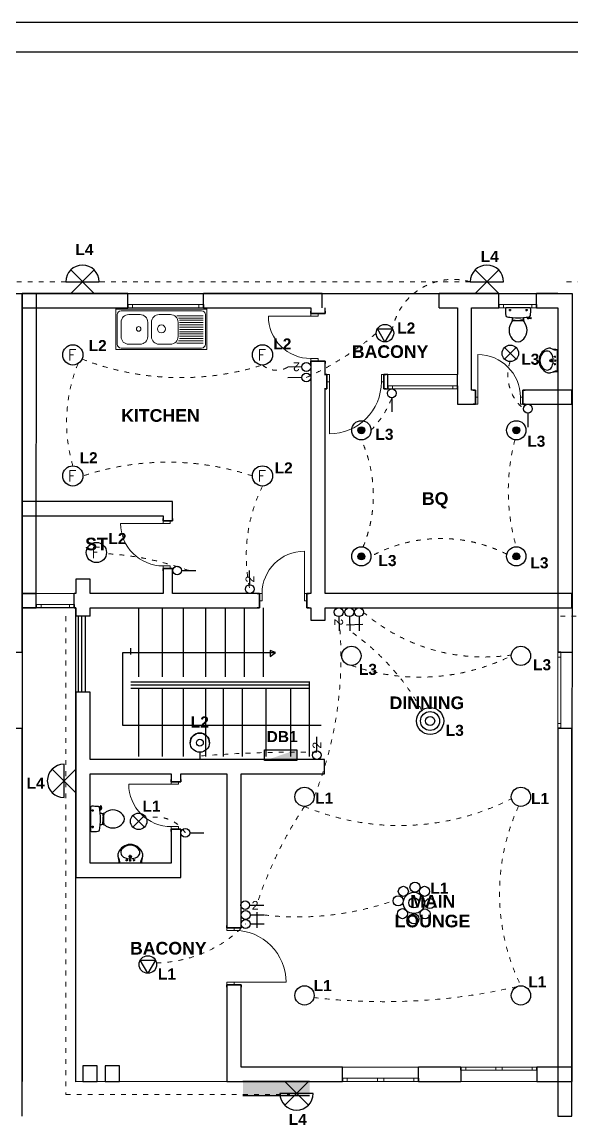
# Model space of a CAD drawing. Header units: inches. Extents: x 23 to 2032867, y 13 to 664695.
# Drawn here: x 112546 to 121233, y 299355 to 316785 of the extents above; entities that cross this region are included whole.
import ezdxf
from ezdxf.enums import TextEntityAlignment as Align

# ---------------------------------------------------------------- set-up
doc = ezdxf.new("R2010")
doc.units = ezdxf.units.IN
doc.header["$MEASUREMENT"] = 0
doc.linetypes.add('DASHED1', pattern=[1, 0.3, -0.4, 0.3])
doc.linetypes.add('Hidden Line', pattern=[391.222223, 282.222223, -109])
for name, color, linetype, lineweight, true_color in [('2D Drafting - General_Pen_No__62', 7, 'Continuous', 20, 0xaaaaaa), ('2D Drafting - General_Pen_No__82', 7, 'Continuous', 20, 0xaaaaaa), ('Annotation - Text_Pen_No__86', 7, 'Continuous', 20, 0x5555ff), ('ARCHICAD Doors_Pen_No__23', 7, 'Continuous', 20, 0xff6600), ('ARCHICAD Doors_Pen_No__3', 7, 'Continuous', 18, 0xff6600), ('ARCHICAD Windows_Pen_No__23', 7, 'Continuous', 20, 0xff6600), ('ARCHICAD Windows_Pen_No__3', 7, 'Continuous', 18, 0xff6600), ('Structural - Bearing_Pen_No__160', 7, 'Continuous', 20, 0xb4a35c), ('Structural - Bearing_Pen_No__89', 7, 'Continuous', 20, 0x71cebe)]:
    doc.layers.add(name, color=color, linetype=linetype, lineweight=lineweight, true_color=true_color)
for name, color, linetype, lineweight in [('ARCHICAD Doors_Pen_No__27', 7, 'Continuous', 35), ('ARCHICAD Windows_Pen_No__27', 7, 'Continuous', 35), ('Building', 8, 'Continuous', 18), ('Structural - Bearing_Pen_No__27', 7, 'Continuous', 35)]:
    doc.layers.add(name, color=color, linetype=linetype, lineweight=lineweight)
for name, color, linetype in [('E-inst', 3, 'Continuous'), ('E-inst.', 3, 'Continuous'), ('E-installation', 3, 'Continuous'), ('E-power', 1, 'Continuous'), ('LIAB', 8, 'Continuous'), ('PLOTYR', 15, 'Continuous')]:
    doc.layers.add(name, color=color, linetype=linetype)
doc.styles.add('GENERATED_STYLE_2', font='arialbd.ttf')
doc.styles.add('NEW', font='swisseb.ttf', dxfattribs={"width": 0.75})
doc.styles.add('ORIG2', font='ORIG2')
doc.styles.add('USA', font='romans.shx')

msp = doc.modelspace()

# ---------------------------------------------------------------- hatches: boundary and pattern name
at = {"layer": 'E-inst.', "lineweight": 30}
for points in [[(117852.139, 310332.868, -1), (117960.837, 310332.868, -1)], [(120299.758, 310332.868, -1), (120408.456, 310332.868, -1)], [(117852.139, 308340.925, -1), (117960.837, 308340.925, -1)], [(120299.758, 308340.925, -1), (120408.456, 308340.925, -1)]]:
    msp.add_hatch(color=256, dxfattribs=at).paths.add_polyline_path(points)
at = {"layer": 'E-power', "linetype": 'Continuous', "lineweight": 30}
h = msp.add_hatch(color=1, dxfattribs=at)
h.dxf.hatch_style = 1
h.paths.add_polyline_path([(116380.894, 305113.749), (116888.526, 305284.458), (116888.526, 305113.749)])
at = {"layer": 'Structural - Bearing_Pen_No__160', "linetype": 'Continuous', "lineweight": 25}
msp.add_hatch(color=8, dxfattribs=at).paths.add_polyline_path([(116034.558, 299818.823), (117088.868, 299818.823), (117088.868, 300043.823), (116034.558, 300043.823)])

# ---------------------------------------------------------------- linework, layer by layer
at = {"linetype": 'Hidden Line'}
msp.add_line((116255.775, 302718.091), (116255.775, 302471.129), dxfattribs=at)
at = {"layer": '2D Drafting - General_Pen_No__62', "color": 8, "linetype": 'Continuous', "lineweight": 25}
for p, q in [((114136.264, 305667.657), (114136.264, 306821.976)), ((114136.264, 306821.976), (116550.172, 306821.976)), ((116550.172, 306821.976), (116465.499, 306855.482)), ((116465.499, 306855.482), (116465.499, 306756.409)), ((116465.499, 306756.409), (116550.172, 306821.976)), ((117269.248, 305667.657), (114136.264, 305667.657))]:
    msp.add_line(p, q, dxfattribs=at)
at = {"layer": '2D Drafting - General_Pen_No__82', "color": 8, "linetype": 'Continuous', "lineweight": 25}
for p, q in [((114389.478, 306438.855), (114389.478, 307528.065)), ((114389.478, 306438.855), (114389.478, 307528.065)), ((114765.381, 306438.855), (114765.381, 307528.065)), ((114765.381, 306438.855), (114765.381, 307528.065)), ((115098.395, 306438.855), (115098.395, 307528.065)), ((115098.395, 306438.855), (115098.395, 307528.065)), ((115450.548, 306438.855), (115450.548, 307528.065)), ((115450.548, 306438.855), (115450.548, 307528.065)), ((115761.069, 306438.855), (115761.069, 307528.065)), ((115761.069, 306438.855), (115761.069, 307528.065)), ((116061.069, 306438.855), (116061.069, 307528.065)), ((116061.069, 306438.855), (116061.069, 307528.065)), ((116361.069, 306438.855), (116361.069, 307528.065)), ((116361.069, 306438.855), (116361.069, 307528.065)), ((113432.434, 307391.226), (113432.434, 306198.654)), ((113432.434, 307391.226), (113432.434, 306198.654)), ((113482.888, 307391.226), (113482.888, 306198.654)), ((113482.888, 307391.226), (113482.888, 306198.654)), ((113544.15, 307397.162), (113544.15, 306190.101)), ((113544.15, 307397.162), (113544.15, 306190.101)), ((114264.555, 306791.912), (114264.555, 306892.285)), ((114264.555, 306791.912), (114264.555, 306892.285)), ((114264.555, 306357.065), (117093.204, 306357.065)), ((114264.555, 306357.065), (117093.204, 306357.065)), ((114264.555, 306312.455), (117092.326, 306312.455)), ((114264.555, 306312.455), (117092.326, 306312.455)), ((114264.555, 306256.692), (117093.204, 306256.692)), ((114264.555, 306256.692), (117093.204, 306256.692)), ((114389.478, 305176.421), (114389.478, 306256.692)), ((114389.478, 305176.421), (114389.478, 306256.692)), ((114765.381, 305176.421), (114765.381, 306256.692)), ((114765.381, 305176.421), (114765.381, 306256.692)), ((115098.395, 305176.421), (115098.395, 306256.692)), ((115098.395, 305176.421), (115098.395, 306256.692)), ((115450.548, 305176.421), (115450.548, 306256.692)), ((115450.548, 305176.421), (115450.548, 306256.692)), ((115727.393, 305176.421), (115727.393, 306256.692)), ((115727.393, 305176.421), (115727.393, 306256.692)), ((116027.393, 305176.421), (116027.393, 306256.692)), ((116027.393, 305176.421), (116027.393, 306256.692)), ((116401.186, 305176.421), (116401.186, 306256.692)), ((116401.186, 305176.421), (116401.186, 306256.692)), ((116789.969, 305176.421), (116789.969, 306256.692)), ((116789.969, 305176.421), (116789.969, 306256.692)), ((117079.703, 306357.065), (117079.703, 305176.421)), ((117079.703, 306357.065), (117079.703, 305176.421))]:
    msp.add_line(p, q, dxfattribs=at)
at = {"layer": 'ARCHICAD Doors_Pen_No__23', "color": 8, "linetype": 'Continuous'}
for p, q in [((117107.071, 312177.146), (117107.071, 312137.146)), ((117222.071, 312177.146), (117107.071, 312177.146)), ((117222.071, 312137.146), (117222.071, 312177.146)), ((117107.071, 312137.146), (117222.071, 312137.146)), ((117222.071, 311467.146), (117107.071, 311467.146)), ((117107.071, 311467.146), (117107.071, 311427.146)), ((117222.071, 311427.146), (117222.071, 311467.146)), ((117107.071, 311427.146), (117222.071, 311427.146)), ((117402.1, 311212.359), (117362.1, 311212.359)), ((117362.1, 311212.359), (117362.1, 311097.359)), ((117402.1, 311097.359), (117402.1, 311212.359)), ((118262.1, 311212.359), (118222.1, 311212.359)), ((118222.1, 311212.359), (118222.1, 311097.359)), ((118262.1, 311097.359), (118262.1, 311212.359)), ((117362.1, 311097.359), (117402.1, 311097.359)), ((118222.1, 311097.359), (118262.1, 311097.359)), ((119708.144, 310858.855), (119748.144, 310858.855)), ((119708.144, 310743.855), (119708.144, 310858.855)), ((119748.144, 310858.855), (119748.144, 310743.855)), ((120418.144, 310743.855), (120418.144, 310858.855)), ((120418.144, 310858.855), (120458.144, 310858.855)), ((120458.144, 310858.855), (120458.144, 310743.855)), ((119748.144, 310743.855), (119708.144, 310743.855)), ((120458.144, 310743.855), (120418.144, 310743.855)), ((114772.788, 308900.182), (114772.788, 308860.182)), ((114887.788, 308900.182), (114772.788, 308900.182)), ((114772.788, 308860.182), (114887.788, 308860.182)), ((114887.788, 308860.182), (114887.788, 308900.182)), ((114887.788, 308190.182), (114772.788, 308190.182)), ((114772.788, 308190.182), (114772.788, 308150.182)), ((114887.788, 308150.182), (114887.788, 308190.182)), ((114772.788, 308150.182), (114887.788, 308150.182)), ((116337.11, 307753.065), (116297.11, 307753.065)), ((116297.11, 307753.065), (116297.11, 307638.065)), ((116297.11, 307638.065), (116337.11, 307638.065)), ((116337.11, 307638.065), (116337.11, 307753.065)), ((117047.11, 307753.065), (117007.11, 307753.065)), ((117007.11, 307753.065), (117007.11, 307638.065)), ((117007.11, 307638.065), (117047.11, 307638.065)), ((117047.11, 307638.065), (117047.11, 307753.065)), ((114902.278, 304779.906), (114902.278, 304739.906)), ((115017.278, 304779.906), (114902.278, 304779.906)), ((114902.278, 304739.906), (115017.278, 304739.906)), ((115017.278, 304739.906), (115017.278, 304779.906)), ((115017.278, 304069.906), (114902.278, 304069.906)), ((114902.278, 304069.906), (114902.278, 304029.906)), ((114902.278, 304029.906), (115017.278, 304029.906)), ((115017.278, 304029.906), (115017.278, 304069.906)), ((115782.636, 302470.211), (115782.636, 302430.211)), ((115897.636, 302470.211), (115782.636, 302470.211)), ((115782.636, 302430.211), (115897.636, 302430.211)), ((115897.636, 302430.211), (115897.636, 302470.211)), ((115897.636, 301610.211), (115782.636, 301610.211)), ((115782.636, 301610.211), (115782.636, 301570.211)), ((115782.636, 301570.211), (115897.636, 301570.211)), ((115897.636, 301570.211), (115897.636, 301610.211))]:
    msp.add_line(p, q, dxfattribs=at)
at = {"layer": 'ARCHICAD Doors_Pen_No__27', "color": 8, "linetype": 'Continuous'}
for p, q in [((117107.071, 312177.146), (117107.071, 312214.146)), ((117107.071, 312177.146), (117222.071, 312177.146)), ((117222.071, 312177.146), (117332.071, 312177.146)), ((117332.071, 312177.146), (117332.071, 312214.146)), ((117107.071, 311427.146), (117222.071, 311427.146)), ((117107.071, 311427.146), (117107.071, 311390.146)), ((117222.071, 311427.146), (117332.071, 311427.146)), ((117332.071, 311427.146), (117332.071, 311390.146)), ((117362.1, 311212.359), (117325.1, 311212.359)), ((117362.1, 311212.359), (117362.1, 311097.359)), ((118262.1, 311212.359), (118262.1, 311097.359)), ((118262.1, 311212.359), (118299.1, 311212.359)), ((117362.1, 310987.359), (117325.1, 310987.359)), ((117362.1, 311097.359), (117362.1, 310987.359)), ((118262.1, 311097.359), (118262.1, 310987.359)), ((118262.1, 310987.359), (118299.1, 310987.359)), ((119708.144, 310968.855), (119671.144, 310968.855)), ((119708.144, 310858.855), (119708.144, 310968.855)), ((120458.144, 310858.855), (120458.144, 310968.855)), ((120458.144, 310968.855), (120495.144, 310968.855)), ((119708.144, 310743.855), (119708.144, 310858.855)), ((120458.144, 310743.855), (120458.144, 310858.855)), ((119708.144, 310743.855), (119671.144, 310743.855)), ((120458.144, 310743.855), (120495.144, 310743.855)), ((114772.788, 308900.182), (114772.788, 308937.182)), ((114772.788, 308900.182), (114887.788, 308900.182)), ((114887.788, 308900.182), (114922.788, 308900.182)), ((114922.788, 308900.182), (114922.788, 308937.182)), ((114772.788, 308150.182), (114887.788, 308150.182)), ((114772.788, 308150.182), (114772.788, 308113.182)), ((114887.788, 308150.182), (114922.788, 308150.182)), ((114922.788, 308150.182), (114922.788, 308113.182)), ((116297.11, 307753.065), (116260.11, 307753.065)), ((116297.11, 307753.065), (116297.11, 307638.065)), ((116297.11, 307638.065), (116297.11, 307528.065)), ((117047.11, 307753.065), (117047.11, 307638.065)), ((117047.11, 307753.065), (117084.11, 307753.065)), ((117047.11, 307638.065), (117047.11, 307528.065)), ((116297.11, 307528.065), (116260.11, 307528.065)), ((117047.11, 307528.065), (117084.11, 307528.065)), ((114902.278, 304779.906), (114902.278, 304816.906)), ((114902.278, 304779.906), (115017.278, 304779.906)), ((115017.278, 304779.906), (115052.278, 304779.906)), ((115052.278, 304779.906), (115052.278, 304816.906)), ((114902.278, 304029.906), (115017.278, 304029.906)), ((114902.278, 304029.906), (114902.278, 303992.906)), ((115017.278, 304029.906), (115052.278, 304029.906)), ((115052.278, 304029.906), (115052.278, 303992.906)), ((115782.636, 302470.211), (115782.636, 302507.211)), ((115782.636, 302470.211), (115897.636, 302470.211)), ((115897.636, 302470.211), (116007.636, 302470.211)), ((116007.636, 302470.211), (116007.636, 302507.211)), ((115782.636, 301570.211), (115897.636, 301570.211)), ((115782.636, 301570.211), (115782.636, 301533.211)), ((115897.636, 301570.211), (116007.636, 301570.211)), ((116007.636, 301570.211), (116007.636, 301533.211))]:
    msp.add_line(p, q, dxfattribs=at)
at = {"layer": 'ARCHICAD Doors_Pen_No__3', "color": 8, "linetype": 'Continuous'}
for p, q in [((117107.071, 312137.146), (116437.071, 312137.146)), ((119748.144, 310858.855), (119748.144, 311528.855)), ((117402.1, 311097.359), (117402.1, 310277.359)), ((114772.788, 308860.182), (114102.788, 308860.182)), ((117007.11, 307753.065), (117007.11, 308423.065)), ((114902.278, 304739.906), (114232.278, 304739.906)), ((115897.636, 301610.211), (116717.636, 301610.211))]:
    msp.add_line(p, q, dxfattribs=at)
for centre, major_axis, start_param, end_param in [((117107.071, 312137.146), (473.762, 473.762), 2.35619449, 3.926990817), ((117402.1, 311097.359), (579.828, 579.828), 3.926990817, 5.497787144), ((114772.788, 308860.182), (473.762, 473.762), 2.35619449, 3.926990817), ((117007.11, 307753.065), (-473.762, 473.762), -0.785398163, 0.785398163), ((114902.278, 304739.906), (473.762, 473.762), 2.35619449, 3.926990817), ((115897.636, 301610.211), (-579.828, 579.828), 3.926990817, 5.497787144)]:
    msp.add_ellipse(centre, major_axis=major_axis, ratio=1, start_param=start_param, end_param=end_param, dxfattribs=at)
at = {"layer": 'ARCHICAD Doors_Pen_No__3', "color": 8, "linetype": 'Continuous', "extrusion": (0, 0, -1)}
msp.add_ellipse((119748.144, 310858.855), major_axis=(473.762, 473.762), ratio=1, start_param=-0.785398163, end_param=0.785398163, dxfattribs=at)
at = {"layer": 'ARCHICAD Windows_Pen_No__23', "color": 8, "linetype": 'Continuous'}
for p, q in [((114160.745, 312268.823), (114235.745, 312268.823)), ((114289.771, 312318.823), (114214.771, 312318.823)), ((114214.771, 312268.823), (114289.771, 312268.823)), ((114289.771, 312268.823), (114289.771, 312318.823)), ((115285.745, 312268.823), (115360.745, 312268.823)), ((115414.771, 312318.823), (115339.771, 312318.823)), ((115339.771, 312318.823), (115339.771, 312268.823)), ((115339.771, 312268.823), (115414.771, 312268.823)), ((120075.751, 312318.823), (120150.751, 312318.823)), ((120150.751, 312268.823), (120075.751, 312268.823)), ((120150.751, 312318.823), (120150.751, 312268.823)), ((120600.751, 312268.823), (120600.751, 312318.823)), ((120600.751, 312318.823), (120675.751, 312318.823)), ((120675.751, 312268.823), (120600.751, 312268.823)), ((118324.214, 311037.359), (118399.214, 311037.359)), ((118399.214, 310987.359), (118324.214, 310987.359)), ((118399.214, 311037.359), (118399.214, 310987.359)), ((119349.214, 310987.359), (119349.214, 311037.359)), ((119349.214, 311037.359), (119424.214, 311037.359)), ((119424.214, 310987.359), (119349.214, 310987.359)), ((112771.582, 307578.065), (112846.582, 307578.065)), ((112846.582, 307528.065), (112771.582, 307528.065)), ((112846.582, 307578.065), (112846.582, 307528.065)), ((113296.582, 307528.065), (113296.582, 307578.065)), ((113296.582, 307578.065), (113371.582, 307578.065)), ((113371.582, 307528.065), (113296.582, 307528.065)), ((121008.941, 306824.355), (121008.929, 306749.355)), ((121058.929, 306749.348), (121058.941, 306824.348)), ((121008.929, 306749.355), (121058.929, 306749.348)), ((121008.766, 305699.355), (121008.755, 305624.355)), ((121058.766, 305699.348), (121008.766, 305699.355)), ((121058.755, 305624.348), (121058.766, 305699.348)), ((119479.599, 300268.823), (119554.599, 300268.823)), ((119554.599, 300218.823), (119479.599, 300218.823)), ((119554.599, 300268.823), (119554.599, 300218.823)), ((120029.599, 300218.823), (120029.599, 300268.823)), ((120029.599, 300268.823), (120079.599, 300268.823)), ((120079.599, 300218.823), (120029.599, 300218.823)), ((120079.599, 300268.823), (120129.599, 300268.823)), ((120129.599, 300218.823), (120079.599, 300218.823)), ((120129.599, 300268.823), (120129.599, 300218.823)), ((120604.599, 300218.823), (120604.599, 300268.823)), ((120604.599, 300268.823), (120679.599, 300268.823)), ((120679.599, 300218.823), (120604.599, 300218.823)), ((117609.626, 300093.823), (117684.626, 300093.823)), ((117684.626, 300043.823), (117609.626, 300043.823)), ((117684.626, 300093.823), (117684.626, 300043.823)), ((118159.626, 300043.823), (118159.626, 300093.823)), ((118159.626, 300093.823), (118209.626, 300093.823)), ((118209.626, 300043.823), (118159.626, 300043.823)), ((118209.626, 300093.823), (118259.626, 300093.823)), ((118259.626, 300043.823), (118209.626, 300043.823)), ((118259.626, 300093.823), (118259.626, 300043.823)), ((118734.626, 300043.823), (118734.626, 300093.823)), ((118734.626, 300093.823), (118809.626, 300093.823)), ((118809.626, 300043.823), (118734.626, 300043.823))]:
    msp.add_line(p, q, dxfattribs=at)
at = {"layer": 'ARCHICAD Windows_Pen_No__27', "color": 8, "linetype": 'Continuous'}
for p, q in [((114214.771, 312268.823), (114214.771, 312318.823)), ((115414.771, 312268.823), (115414.771, 312318.823)), ((120075.751, 312268.823), (120075.751, 312318.823)), ((120675.751, 312268.823), (120675.751, 312318.823)), ((118324.214, 310987.359), (118324.214, 311037.359)), ((119424.214, 310987.359), (119424.214, 311037.359)), ((112771.582, 307528.065), (112771.582, 307578.065)), ((113371.582, 307528.065), (113371.582, 307578.065)), ((121008.941, 306824.355), (121058.941, 306824.348)), ((121008.755, 305624.355), (121058.755, 305624.348)), ((119479.599, 300268.823), (119479.599, 300218.823)), ((120679.599, 300268.823), (120679.599, 300218.823)), ((117609.626, 300043.823), (117609.626, 300093.823)), ((118809.626, 300043.823), (118809.626, 300093.823))]:
    msp.add_line(p, q, dxfattribs=at)
at = {"layer": 'ARCHICAD Windows_Pen_No__3', "color": 8, "linetype": 'Continuous'}
for p, q in [((115414.771, 312493.823), (114214.771, 312493.823)), ((120675.751, 312493.823), (120075.751, 312493.823)), ((115360.745, 312268.823), (114160.745, 312268.823)), ((115414.771, 312268.823), (114214.771, 312268.823)), ((114235.745, 312268.823), (115285.745, 312268.823)), ((115339.771, 312318.823), (114289.771, 312318.823)), ((114289.771, 312268.823), (115339.771, 312268.823)), ((120675.751, 312268.823), (120075.751, 312268.823)), ((120150.751, 312318.823), (120600.751, 312318.823)), ((120600.751, 312268.823), (120150.751, 312268.823)), ((119424.214, 311212.359), (118324.214, 311212.359)), ((119424.214, 310987.359), (118324.214, 310987.359)), ((118399.214, 311037.359), (119349.214, 311037.359)), ((119349.214, 310987.359), (118399.214, 310987.359)), ((113371.582, 307753.065), (112771.582, 307753.065)), ((113371.582, 307528.065), (112771.582, 307528.065)), ((112846.582, 307578.065), (113296.582, 307578.065)), ((113296.582, 307528.065), (112846.582, 307528.065)), ((112546.737, 305624.32), (112546.923, 306824.32)), ((121008.755, 305624.355), (121008.941, 306824.355)), ((121008.929, 306749.355), (121008.766, 305699.355)), ((121058.766, 305699.348), (121058.929, 306749.348)), ((118809.626, 300268.823), (117609.626, 300268.823)), ((119479.599, 300268.823), (120679.599, 300268.823)), ((119554.599, 300268.823), (120029.599, 300268.823)), ((120029.599, 300218.823), (119554.599, 300218.823)), ((120129.599, 300268.823), (120604.599, 300268.823)), ((120604.599, 300218.823), (120129.599, 300218.823)), ((118809.626, 300043.823), (117609.626, 300043.823)), ((117684.626, 300093.823), (118159.626, 300093.823)), ((118159.626, 300043.823), (117684.626, 300043.823)), ((118259.626, 300093.823), (118734.626, 300093.823)), ((118734.626, 300043.823), (118259.626, 300043.823)), ((119479.599, 300043.823), (120679.599, 300043.823))]:
    msp.add_line(p, q, dxfattribs=at)
at = {"layer": 'Building', "color": 8, "linetype": 'Continuous'}
for p, q in [((114026.71, 312268.823), (115226.71, 312268.823)), ((114101.71, 312268.823), (114026.71, 312268.823)), ((114501.71, 312268.823), (114026.71, 312268.823))]:
    msp.add_line(p, q, dxfattribs=at)
at = {"layer": 'Building', "color": 8, "linetype": 'Continuous', "lineweight": 20}
for p, q in [((114086.71, 312268.823), (114026.71, 312268.823)), ((114146.71, 312268.823), (114086.71, 312268.823)), ((114626.71, 312268.823), (114146.71, 312268.823))]:
    msp.add_line(p, q, dxfattribs=at)
at = {"layer": 'Building', "color": 8, "lineweight": 20}
for p, q in [((115466.71, 312268.823), (114026.71, 312268.823)), ((114026.71, 312268.823), (114026.71, 311608.823)), ((115466.71, 312244.823), (114026.71, 312244.823)), ((115382.71, 312220.823), (114110.71, 312220.823)), ((115466.71, 311608.823), (115466.71, 312268.823)), ((114050.71, 312160.823), (114050.71, 311692.823)), ((114110.71, 312040.823), (114110.71, 311812.823)), ((114410.71, 312160.823), (114230.71, 312160.823)), ((114530.71, 312040.823), (114530.71, 311812.823)), ((114590.71, 312040.823), (114590.71, 311812.823)), ((114890.71, 312160.823), (114710.71, 312160.823)), ((114992.357, 312142.823), (115406.71, 312142.823)), ((115010.71, 312040.823), (115010.71, 311812.823)), ((115018.695, 312106.823), (115406.71, 312106.823)), ((115031.551, 312070.823), (115406.71, 312070.823)), ((115034.71, 312034.823), (115406.71, 312034.823)), ((115034.71, 311998.823), (115406.71, 311998.823)), ((115442.71, 311692.823), (115442.71, 312160.823)), ((115034.71, 311962.823), (115406.71, 311962.823)), ((115034.71, 311926.823), (115406.71, 311926.823)), ((115034.71, 311890.823), (115406.71, 311890.823)), ((115034.71, 311854.823), (115406.71, 311854.823)), ((115034.71, 311818.823), (115406.71, 311818.823)), ((114230.71, 311692.823), (114410.71, 311692.823)), ((114710.71, 311692.823), (114890.71, 311692.823)), ((114992.357, 311710.823), (115406.71, 311710.823)), ((115018.695, 311746.823), (115406.71, 311746.823)), ((115031.551, 311782.823), (115406.71, 311782.823)), ((114026.71, 311608.823), (115466.71, 311608.823)), ((114110.71, 311632.823), (115382.71, 311632.823))]:
    msp.add_line(p, q, dxfattribs=at)
at = {"layer": 'Building', "linetype": 'Continuous', "lineweight": 30, "ltscale": 1000}
for p, q in [((120575.475, 312268.823), (120188.694, 312268.823)), ((120295.681, 312113.083), (120295.681, 312089.299)), ((120303.455, 312057.272), (120303.455, 312073.954)), ((120303.455, 312073.954), (120337.539, 312073.954)), ((120329.747, 312073.954), (120329.747, 312059.925)), ((120337.539, 312073.954), (120337.539, 312060.524)), ((120337.539, 312069.827), (120354.541, 312069.827)), ((120354.541, 312069.827), (120354.541, 312066.087)), ((120354.541, 312066.087), (120409.628, 312066.087)), ((120409.628, 312069.827), (120409.628, 312066.087)), ((120426.63, 312069.827), (120409.628, 312069.827)), ((120426.63, 312073.954), (120426.63, 312061.381)), ((120460.714, 312073.954), (120426.63, 312073.954)), ((120434.422, 312073.954), (120434.422, 312060.932)), ((120460.714, 312058.79), (120460.714, 312073.954)), ((120468.488, 312089.299), (120468.488, 312113.083)), ((120521.211, 312119.491), (120524.43, 312108.211)), ((120523.613, 312111.074), (120546.099, 312116.243)), ((120546.287, 312115.352), (120544.61, 312123.315)), ((120586.437, 312100.311), (120546.035, 312094.289)), ((120554.891, 312109.226), (120583.996, 312112.916)), ((120588.236, 312110.107), (120589.613, 312105.222)), ((121005.095, 311600.264), (120982.748, 311602.139)), ((121005.095, 311600.264, -1683.122), (120982.748, 311602.139, -1683.122)), ((121005.096, 311258.605), (121005.095, 311610.378)), ((121005.096, 311258.605, -1683.122), (121005.095, 311610.378, -1683.122)), ((121005.096, 311268.719), (120982.748, 311266.844)), ((121005.096, 311268.719, -1683.122), (120982.748, 311266.844, -1683.122)), ((113626.386, 304384.098), (113626.386, 303997.318)), ((113779.858, 304354.91), (113771.894, 304353.234)), ((113775.719, 304329.835), (113786.999, 304333.054)), ((113784.136, 304332.237), (113778.967, 304354.723)), ((113785.984, 304363.515), (113782.294, 304392.62)), ((113785.103, 304396.86), (113789.988, 304398.237)), ((113794.898, 304395.061), (113800.921, 304354.659)), ((113805.911, 304277.112), (113782.127, 304277.112)), ((113821.256, 304269.338), (113821.256, 304235.254)), ((113836.42, 304269.338), (113821.256, 304269.338)), ((113821.256, 304243.046), (113834.278, 304243.046)), ((113821.256, 304235.254), (113833.829, 304235.254)), ((113821.256, 304112.079), (113821.256, 304146.163)), ((113821.256, 304146.163), (113834.686, 304146.163)), ((113825.383, 304235.254), (113825.383, 304218.252)), ((113825.383, 304218.252), (113829.123, 304218.252)), ((113825.383, 304146.163), (113825.383, 304163.165)), ((113825.383, 304163.165), (113829.123, 304163.165)), ((113829.123, 304163.165), (113829.123, 304218.252)), ((113782.127, 304104.305), (113805.911, 304104.305)), ((113821.256, 304138.37), (113835.285, 304138.37)), ((113837.938, 304112.079), (113821.256, 304112.079)), ((114080.719, 303495.223), (114432.492, 303495.223)), ((114080.719, 303495.223, -1683.122), (114432.492, 303495.223, -1683.122)), ((114090.833, 303495.223), (114088.957, 303517.57)), ((114090.833, 303495.223, -1683.122), (114088.957, 303517.57, -1683.122)), ((114422.377, 303495.223), (114424.253, 303517.57)), ((114422.377, 303495.223, -1683.122), (114424.253, 303517.57, -1683.122))]:
    msp.add_line(p, q, dxfattribs=at)
at = {"layer": 'Building', "linetype": 'Continuous', "lineweight": 30, "ltscale": 50}
for p, q in [((120271.08, 312233.758), (120239.062, 312233.758)), ((120255.071, 312217.749), (120255.071, 312249.767)), ((120532.762, 312233.758), (120501.018, 312233.758)), ((120516.89, 312217.887), (120516.89, 312249.63)), ((120931.478, 311434.491), (120877.278, 311434.491)), ((120931.478, 311434.491, -1683.122), (120877.278, 311434.491, -1683.122)), ((120904.213, 311460.84), (120904.213, 311408.143)), ((120904.213, 311460.84, -1683.122), (120904.213, 311408.143, -1683.122)), ((113677.323, 304325.514), (113645.58, 304325.514)), ((113661.452, 304341.386), (113661.452, 304309.642)), ((113677.461, 304063.695), (113645.442, 304063.695)), ((113661.452, 304079.704), (113661.452, 304047.686)), ((114256.605, 303568.84), (114256.605, 303623.041)), ((114256.605, 303568.84, -1683.122), (114256.605, 303623.041, -1683.122)), ((114282.954, 303596.105), (114230.256, 303596.105)), ((114282.954, 303596.105, -1683.122), (114230.256, 303596.105, -1683.122))]:
    msp.add_line(p, q, dxfattribs=at)
at = {"layer": 'Building', "linetype": 'DASHED1', "lineweight": 30, "ltscale": 50}
for p, q in [((120978.453, 311490.596), (120943.529, 311490.596)), ((120978.453, 311490.596, -1683.122), (120943.529, 311490.596, -1683.122)), ((120961.41, 311508.286), (120961.41, 311472.905)), ((120961.41, 311508.286, -1683.122), (120961.41, 311472.905, -1683.122)), ((120978.453, 311378.387), (120943.529, 311378.387)), ((120978.453, 311378.387, -1683.122), (120943.529, 311378.387, -1683.122)), ((120982.865, 311434.491), (120947.941, 311434.491)), ((120982.865, 311434.491, -1683.122), (120947.941, 311434.491, -1683.122)), ((120961.41, 311360.697), (120961.41, 311396.077)), ((120961.41, 311360.697, -1683.122), (120961.41, 311396.077, -1683.122)), ((120965.823, 311416.801), (120965.823, 311452.182)), ((120965.823, 311416.801, -1683.122), (120965.823, 311452.182, -1683.122)), ((114182.811, 303538.908), (114218.191, 303538.908)), ((114182.811, 303538.908, -1683.122), (114218.191, 303538.908, -1683.122)), ((114200.501, 303521.865), (114200.501, 303556.79)), ((114200.501, 303521.865, -1683.122), (114200.501, 303556.79, -1683.122)), ((114238.915, 303534.496), (114274.295, 303534.496)), ((114238.915, 303534.496, -1683.122), (114274.295, 303534.496, -1683.122)), ((114256.605, 303517.453), (114256.605, 303552.378)), ((114256.605, 303517.453, -1683.122), (114256.605, 303552.378, -1683.122)), ((114330.399, 303538.908), (114295.019, 303538.908)), ((114330.399, 303538.908, -1683.122), (114295.019, 303538.908, -1683.122)), ((114312.709, 303521.865), (114312.709, 303556.79)), ((114312.709, 303521.865, -1683.122), (114312.709, 303556.79, -1683.122))]:
    msp.add_line(p, q, dxfattribs=at)
at = {"layer": 'Building', "linetype": 'Continuous', "lineweight": 30, "ltscale": 200}
for p, q in [((121000.535, 311439.052), (121009.656, 311439.052)), ((121009.656, 311439.052), (121000.535, 311429.931)), ((121009.656, 311429.931), (121000.535, 311439.052)), ((121000.535, 311439.052, -1683.122), (121009.656, 311439.052, -1683.122)), ((121009.656, 311439.052, -1683.122), (121000.535, 311429.931, -1683.122)), ((121009.656, 311429.931, -1683.122), (121000.535, 311439.052, -1683.122)), ((121000.535, 311429.931), (121009.656, 311429.931)), ((121000.535, 311429.931, -1683.122), (121009.656, 311429.931, -1683.122)), ((114261.165, 303490.663), (114252.045, 303499.783)), ((114252.045, 303499.783), (114252.045, 303490.663)), ((114252.045, 303490.663), (114261.165, 303499.783)), ((114261.165, 303490.663, -1683.122), (114252.045, 303499.783, -1683.122)), ((114252.045, 303499.783, -1683.122), (114252.045, 303490.663, -1683.122)), ((114252.045, 303490.663, -1683.122), (114261.165, 303499.783, -1683.122)), ((114261.165, 303499.783), (114261.165, 303490.663)), ((114261.165, 303499.783, -1683.122), (114261.165, 303490.663, -1683.122))]:
    msp.add_line(p, q, dxfattribs=at)
at = {"layer": 'Building', "linetype": 'Continuous', "ltscale": 200}
for p, q in [((113620.053, 304184.375), (113632.72, 304197.042)), ((113632.72, 304197.042), (113620.053, 304197.042)), ((113620.053, 304197.042), (113632.72, 304184.375)), ((113632.72, 304184.375), (113620.053, 304184.375))]:
    msp.add_line(p, q, dxfattribs=at)
at = {"layer": 'Building', "linetype": 'Continuous', "lineweight": 30, "ltscale": 50}
for centre in [(120255.071, 312233.758), (120516.89, 312233.758), (113661.452, 304325.514), (113661.452, 304063.695)]:
    msp.add_circle(centre, 9.351, dxfattribs=at)
at = {"layer": 'Building', "color": 8, "lineweight": 20}
for centre, radius in [((114748.044, 311934.857), 63.881), ((114388.179, 311934.857), 36.346)]:
    msp.add_circle(centre, radius, dxfattribs=at)
at = {"layer": 'Building', "linetype": 'DASHED1', "lineweight": 30, "ltscale": 50}
for centre in [(120961.41, 311490.596), (120961.41, 311490.596, -1683.122), (120961.41, 311378.387), (120961.41, 311378.387, -1683.122), (120965.823, 311434.491), (120965.823, 311434.491, -1683.122), (114200.501, 303538.908), (114200.501, 303538.908, -1683.122), (114256.605, 303534.496), (114256.605, 303534.496, -1683.122), (114312.709, 303538.908), (114312.709, 303538.908, -1683.122)]:
    msp.add_circle(centre, 9.504, dxfattribs=at)
at = {"layer": 'Building', "linetype": 'Continuous', "lineweight": 30, "ltscale": 1000}
for centre, radius in [((120904.213, 311434.491), 18.608), ((120904.213, 311434.491, -1683.122), 18.608), ((120904.213, 311434.491), 10.99), ((120904.213, 311434.491, -1683.122), 10.99), ((114256.605, 303596.105), 18.608), ((114256.605, 303596.105, -1683.122), 18.608), ((114256.605, 303596.105), 10.99), ((114256.605, 303596.105, -1683.122), 10.99)]:
    msp.add_circle(centre, radius, dxfattribs=at)
at = {"layer": 'Building', "color": 8, "lineweight": 20}
for centre, radius, start, end in [((114110.71, 312160.823), 60, 90, 180), ((115382.71, 312160.823), 60, 0, 90), ((114230.71, 312040.823), 120, 90, 180), ((114410.71, 312040.823), 120, 0, 90), ((114710.71, 312040.823), 120, 90, 180), ((114890.71, 312040.823), 120, 0, 90), ((114110.71, 311692.823), 60, 180, 270), ((114230.71, 311812.823), 120, 180, 270), ((114410.71, 311812.823), 120, 270, 0), ((114710.71, 311812.823), 120, 180, 270), ((114890.71, 311812.823), 120, 270, 0), ((115382.71, 311692.823), 60, 270, 0)]:
    msp.add_arc(centre, radius, start, end, dxfattribs=at)
at = {"layer": 'Building', "linetype": 'Continuous', "lineweight": 30, "ltscale": 1000}
for centre, radius, start, end in [((120215.26, 312247.896), 33.819, 141.7697938, 181.0191617), ((121077.553, 312247.294), 896.106, 180.0000019, 186.330877), ((120548.909, 312247.896), 33.819, 358.9808265, 38.2302081), ((119686.616, 312247.294), 896.106, 353.6508475, 0), ((120213.243, 312151.402), 26.494, 186.330877, 259.2903908), ((120382.085, 313044.15), 935.068, 259.2903908, 264.6980974), ((120444.784, 311913.449), 204.567, 148.9077103, 230.8791806), ((120569.88, 311838.009), 350.65, 146.1570702, 148.9077103), ((120195.115, 312089.299), 100.566, 326.1570684, 0), ((120303.77, 312041.613), 15.584, 96.9358105, 142.5800181), ((120382.265, 313042.211), 933.119, 264.6980974, 275.3019114), ((120389.008, 311340.915), 721.447, 84.3005444, 96.9358206), ((120319.385, 311913.449), 204.567, 309.1208282, 31.0923054), ((120459.108, 312043.289), 15.584, 37.7817379, 84.3005444), ((120382.085, 313044.15), 935.068, 275.3019114, 280.7270761), ((120569.054, 312089.299), 100.566, 180.0000019, 213.8429404), ((120194.288, 311838.009), 350.65, 31.0923054, 33.8429316), ((120543.163, 312113.557), 19.481, 195.9271971, 278.4778948), ((120553.912, 312116.957), 7.792, 191.8886154, 277.22379), ((120551.268, 312151.085), 26.118, 280.7270761, 353.6508475), ((120584.486, 312109.05), 3.896, 15.7397884, 97.2238087), ((120585.863, 312104.165), 3.896, 278.4778948, 15.7397884), ((120382.085, 311836.355), 105.195, 230.8791806, 309.1208282), ((120916.342, 311434.496), 203.147, 112.4424723, 248.1531127), ((120916.342, 311434.496, -1683.122), 203.147, 112.4424723, 248.1531127), ((120893.224, 311434.491), 168.347, 128.53754, 231.4625075), ((120893.224, 311434.491, -1683.122), 168.347, 128.53754, 231.4625075), ((120839.838, 311501.516), 82.661, 25.2174734, 128.537704), ((120839.838, 311501.516, -1683.122), 82.661, 25.2174734, 128.537704), ((120878.535, 311526.258), 103.901, 80.4525984, 112.4906661), ((120878.535, 311526.258, -1683.122), 103.901, 80.4525984, 112.4906661), ((121046.582, 312192.628), 583.726, 255.0270052, 265.9244355), ((121046.582, 312192.628, -1683.122), 583.726, 255.0270052, 265.9244355), ((120699.863, 311434.138), 238.006, 337.8276538, 25.5349405), ((120699.863, 311434.138, -1683.122), 238.006, 337.8276538, 25.5349405), ((120982.748, 311706.041), 103.901, 239.9007316, 270.0000094), ((120982.748, 311706.041, -1683.122), 103.901, 239.9007316, 270.0000094), ((120840.191, 311368.423), 83.628, 231.6817737, 343.2461383), ((120840.191, 311368.423, -1683.122), 83.628, 231.6817737, 343.2461383), ((120889.104, 311360.23), 124.156, 245.8931025, 246.0931451), ((120889.104, 311360.23, -1683.122), 124.156, 245.8931025, 246.0931451), ((120878.535, 311342.724), 103.901, 247.5093438, 279.5474663), ((120878.535, 311342.724, -1683.122), 103.901, 247.5093438, 279.5474663), ((121046.582, 310676.355), 583.726, 94.075602, 104.9730049), ((121046.582, 310676.355, -1683.122), 583.726, 94.075602, 104.9730049), ((120982.748, 311162.942), 103.901, 90.0000006, 120.0992783), ((120982.748, 311162.942, -1683.122), 103.901, 90.0000006, 120.0992783), ((113647.314, 304357.533), 33.819, 88.9808265, 128.2302081), ((113647.916, 303495.24), 896.106, 83.6508475, 90), ((113744.125, 304359.892), 26.118, 10.7270761, 83.6508475), ((112851.06, 304190.708), 935.068, 5.3019114, 10.7270761), ((113778.253, 304362.535), 7.792, 281.8886154, 7.22379), ((113786.16, 304393.11), 3.896, 105.7397884, 187.2238087), ((113781.653, 304351.787), 19.481, 285.9271971, 8.4778948), ((113791.045, 304394.487), 3.896, 8.4778948, 105.7397884), ((113981.761, 304128.009), 204.567, 39.1208282, 121.0923054), ((112852.999, 304190.888), 933.119, 354.6980974, 5.3019114), ((113805.911, 304377.678), 100.566, 270.0000019, 303.8429404), ((114554.294, 304197.632), 721.447, 174.3005444, 186.9358206), ((113851.921, 304267.732), 15.584, 127.7817379, 174.3005444), ((114057.201, 304002.912), 350.65, 121.0923054, 123.8429316), ((114058.855, 304190.708), 105.195, 320.8791806, 39.1208282), ((113647.314, 304023.884), 33.819, 231.7697938, 271.0191617), ((113647.916, 304886.177), 896.106, 270.0000019, 276.330877), ((113743.808, 304021.867), 26.494, 276.330877, 349.2903908), ((112851.06, 304190.708), 935.068, 349.2903908, 354.6980974), ((113805.911, 304003.739), 100.566, 56.1570684, 90), ((113853.597, 304112.394), 15.584, 186.9358105, 232.5800181), ((114057.201, 304378.504), 350.65, 236.1570702, 238.9077103), ((113981.761, 304253.408), 204.567, 238.9077103, 320.8791806), ((114164.838, 303621.783), 103.901, 157.5093438, 189.5474663), ((114164.838, 303621.783, -1683.122), 103.901, 157.5093438, 189.5474663), ((114256.61, 303583.977), 203.147, 22.4424723, 158.1531127), ((114256.61, 303583.977, -1683.122), 203.147, 22.4424723, 158.1531127), ((114182.344, 303611.215), 124.156, 155.8931025, 156.0931451), ((114182.344, 303611.215, -1683.122), 124.156, 155.8931025, 156.0931451), ((114190.537, 303660.128), 83.628, 141.6817737, 253.2461383), ((114190.537, 303660.128, -1683.122), 83.628, 141.6817737, 253.2461383), ((114256.605, 303607.095), 168.347, 38.53754, 141.4625075), ((114256.605, 303607.095, -1683.122), 168.347, 38.53754, 141.4625075), ((114323.629, 303660.48), 82.661, 295.2174734, 38.537704), ((114323.629, 303660.48, -1683.122), 82.661, 295.2174734, 38.537704), ((114348.372, 303621.783), 103.901, 350.4525984, 22.4906661), ((114348.372, 303621.783, -1683.122), 103.901, 350.4525984, 22.4906661), ((113498.469, 303453.736), 583.726, 4.075602, 14.9730049), ((113498.469, 303453.736, -1683.122), 583.726, 4.075602, 14.9730049), ((113985.056, 303517.57), 103.901, 0.0000006, 30.0992783), ((113985.056, 303517.57, -1683.122), 103.901, 0.0000006, 30.0992783), ((114256.252, 303800.455), 238.006, 247.8276538, 295.5349405), ((114256.252, 303800.455, -1683.122), 238.006, 247.8276538, 295.5349405), ((114528.154, 303517.57), 103.901, 149.9007316, 180.0000094), ((114528.154, 303517.57, -1683.122), 103.901, 149.9007316, 180.0000094), ((115014.741, 303453.736), 583.726, 165.0270052, 175.9244355), ((115014.741, 303453.736, -1683.122), 583.726, 165.0270052, 175.9244355)]:
    msp.add_arc(centre, radius, start, end, dxfattribs=at)
at = {"layer": 'E-inst', "color": 3, "lineweight": 30}
for p, q in [((120168.425, 311456), (120350.425, 311641.933)), ((120166.458, 311639.966), (120352.391, 311457.967)), ((116967.171, 311333.337), (116744.581, 311332.002)), ((116967.186, 311166.28), (116744.636, 311161.866)), ((118387.679, 310847.458), (118388.43, 310624.866)), ((120537.761, 310603.954), (120538.512, 310381.361)), ((115066.621, 308117.065), (115289.213, 308117.816)), ((116143.047, 307892.964), (116141.713, 308115.554)), ((117550.74, 307388.18), (117555.154, 307165.63)), ((117717.503, 307388.18), (117721.918, 307165.63)), ((117869.691, 307388.18), (117874.105, 307165.63)), ((117671.351, 307260.617), (117930.458, 307267.705)), ((117202.257, 305268.32), (117200.923, 305490.91)), ((114295.332, 304244.486), (114481.265, 304062.486)), ((114297.299, 304060.52), (114479.298, 304246.453)), ((115194.908, 303972.193), (115417.5, 303972.944)), ((116141.281, 302828.358), (116363.871, 302829.693)), ((116147.536, 302672.997), (116370.129, 302673.748)), ((116147.536, 302531.644), (116370.129, 302532.395))]:
    msp.add_line(p, q, dxfattribs=at)
for centre, radius in [((120259.425, 311548.967), 130.091), ((117037.12, 311333.914), 69.951), ((117037.12, 311167.826), 69.951), ((118387.284, 310917.408), 69.951), ((120537.366, 310673.904), 69.951), ((114996.671, 308116.67), 69.951), ((116143.624, 307823.016), 69.951), ((117549.195, 307458.114), 69.951), ((117715.958, 307458.114), 69.951), ((117868.145, 307458.114), 69.951), ((118992.116, 305738.853), 214.678), ((118992.116, 305738.853), 150), ((117202.834, 305198.372), 69.951), ((114388.298, 304153.486), 130.091), ((115124.958, 303971.799), 69.951), ((116071.333, 302827.781), 69.951), ((116077.586, 302672.602), 69.951), ((116077.586, 302531.249), 69.951)]:
    msp.add_circle(centre, radius, dxfattribs=at)
at = {"layer": 'E-inst.', "lineweight": 30}
for p, q in [((113314.572, 312493.823), (113687.126, 312866.377)), ((113687.126, 312493.823), (113314.572, 312866.377)), ((119703.67, 312493.823), (120076.223, 312866.377)), ((120076.223, 312493.823), (119703.67, 312866.377)), ((113237.414, 312680.1), (113764.284, 312680.1)), ((119626.511, 312680.1), (120153.382, 312680.1)), ((113314.572, 312493.823), (113687.126, 312493.823)), ((119703.67, 312493.823), (120076.223, 312493.823)), ((118278.939, 311729.787), (118159.494, 311936.735)), ((118159.494, 311936.735), (118398.384, 311936.735)), ((118398.384, 311936.735), (118278.939, 311729.787)), ((115354.733, 305244.101), (115354.733, 305128.421)), ((113208.776, 304528.648), (113208.776, 305055.518)), ((115443.416, 305128.421), (115266.051, 305128.421)), ((113395.053, 304605.806), (113022.5, 304978.36)), ((113395.053, 304978.36), (113022.5, 304605.806)), ((113395.053, 304605.806), (113395.053, 304978.36)), ((114533.258, 301752.728), (114413.813, 301959.675)), ((114413.813, 301959.675), (114652.704, 301959.675)), ((114652.704, 301959.675), (114533.258, 301752.728)), ((117069.72, 300039.725), (116697.166, 299667.171)), ((116697.166, 300039.725), (117069.72, 299667.171)), ((117069.72, 300039.725), (116697.166, 300039.725)), ((117146.878, 299853.448), (116620.008, 299853.448))]:
    msp.add_line(p, q, dxfattribs=at)
at = {"layer": 'E-inst.', "color": 6, "linetype": 'DASHED1', "lineweight": 20, "ltscale": 250}
for p, q in [((113237.414, 312680.1), (112364.335, 312680.1)), ((119626.511, 312680.1), (113764.284, 312680.1)), ((121924.432, 312680.1), (121051.353, 312680.1)), ((113236.338, 307393.514), (113236.338, 299838.139)), ((121051.353, 307393.514), (121923.356, 307393.514)), ((113236.338, 299838.139), (116777.965, 299838.139))]:
    msp.add_line(p, q, dxfattribs=at)
at = {"layer": 'E-inst.', "lineweight": 30}
for centre, radius in [((118278.939, 311867.731), 137.944), ((113348.161, 311524.553), 159.818), ((116344.012, 311524.553), 159.818), ((117906.488, 310332.868), 152.207), ((120354.107, 310332.868), 152.207), ((117906.488, 310332.868), 54.349), ((120354.107, 310332.868), 54.349), ((113348.161, 309611.777), 159.818), ((116344.012, 309611.777), 159.818), ((113720.366, 308400.89), 159.818), ((117906.488, 308340.925), 152.207), ((117906.488, 308340.925), 54.349), ((120354.107, 308340.925), 152.207), ((120354.107, 308340.925), 54.349), ((117749.53, 306768.372), 152.207), ((120427.132, 306768.372), 152.207), ((118992.116, 305738.853), 72.795), ((115354.733, 305396.308), 152.207), ((115354.733, 305396.308), 54.349), ((117008.355, 304541.128), 152.207), ((120427.132, 304541.128), 152.207), ((118570.002, 303046.738), 79.534), ((118753.822, 303112.055), 79.534), ((118905.049, 303046.738), 79.534), ((118487.935, 302897.099), 79.534), ((118736.115, 302864.552), 168.48), ((118736.115, 302864.552), 79.534), ((118989.372, 302853.073), 79.534), ((118555.109, 302693.519), 79.534), ((118912.495, 302689.802), 79.534), ((118734.927, 302613.242, 3298.86), 79.534), ((114533.258, 301890.672), 137.944), ((117008.355, 301401.851), 152.207), ((120427.132, 301401.851), 152.207)]:
    msp.add_circle(centre, radius, dxfattribs=at)
for centre, radius, start, end in [((113500.849, 312680.1), 263.435, 0, 180), ((119889.947, 312680.1), 263.435, 0, 180), ((115354.733, 305396.308), 152.207, 0, 180), ((113208.776, 304792.083), 263.435, 90, 270), ((116883.443, 299853.448), 263.435, 180, 0)]:
    msp.add_arc(centre, radius, start, end, dxfattribs=at)
at = {"layer": 'E-inst.', "color": 6, "linetype": 'DASHED1', "lineweight": 20, "ltscale": 250}
for centre, radius, start, end in [((119357.174, 311738.89), 978.989, 74.0309494, 168.3407381), ((115220.459, 315253.481), 4471.335, 293.9720248, 310.7809458), ((115717.143, 310461.191), 2467.31, 157.9499492, 196.2299441), ((115052.309, 315439.86), 4274.943, 248.6211317, 287.5871908), ((116566.208, 311616.504), 335.795, 228.5703481, 302.086456), ((120914.412, 311203.509), 693.028, 161.8903377, 229.835027), ((116998.824, 311372.912), 1484.931, 315.5409563, 339.2765592), ((115977.164, 309304.621), 2118.9, 337.4110088, 24.4211665), ((123379.564, 309376.581), 3151.804, 165.1903729, 196.2780805), ((114846.087, 305599.308), 4229.709, 71.5571141, 108.4428859), ((118597.267, 308347.973), 2509.172, 153.8973788, 192.076369), ((119163.022, 306317.47), 2305.191, 63.1150995, 118.6240988), ((113618.477, 303805.366), 4585.394, 70.1177277, 86.7402089), ((119845.555, 309673.632), 2923.511, 229.2730616, 278.457412), ((111640.173, 306744.727), 5943.95, 338.2393714, 6.2144773), ((115597.574, 304098.986), 3730.569, 29.0095057, 55.2886478), ((118831.386, 309692.757), 3261.262, 250.6262231, 296.2719279), ((116922.77, 285059.994), 20187.257, 89.2063411, 94.4549138), ((118510.532, 307968.291), 3881.807, 247.2333562, 297.0810061), ((122258.087, 300882.357), 6313.136, 146.2590132, 162.0400515), ((123408.885, 303012.572), 3319.354, 155.417681, 206.0654088), ((114670.898, 303680.454), 539.493, 32.6860311, 107.2056788), ((116904.835, 307206.262), 4563.946, 263.2718408, 289.2350421), ((114636.779, 303910.855), 1994.803, 270.9197467, 316.2430964), ((118269.174, 310709.734), 9406.549, 263.2098708, 283.2623463)]:
    msp.add_arc(centre, radius, start, end, dxfattribs=at)
at = {"layer": 'E-power', "color": 1, "linetype": 'Continuous', "lineweight": 30}
msp.add_lwpolyline([(116378.161, 305285.34), (116888.526, 305285.34), (116888.526, 305113.749), (116378.161, 305113.749)], close=True, dxfattribs=at)
at = {"layer": 'LIAB', "color": 7, "linetype": 'Continuous', "ltscale": 256.031999}
msp.add_line((94064.269, 316315.186), (131494.384, 316315.186), dxfattribs=at)
at = {"layer": 'PLOTYR', "color": 1, "linetype": 'Continuous', "ltscale": 250}
msp.add_line((93471.236, 316784.608), (131963.806, 316784.608), dxfattribs=at)
at = {"layer": 'Structural - Bearing_Pen_No__27', "color": 8, "linetype": 'Continuous', "lineweight": 25}
for p, q in [((112772.803, 312493.777), (112547.803, 312493.823)), ((114214.771, 312493.823), (112547.803, 312493.823)), ((112771.582, 307753.007), (112772.803, 312493.777)), ((114214.771, 312318.823), (114214.771, 312493.823)), ((115414.771, 312318.823), (115414.771, 312493.823)), ((117107.071, 312493.823), (115414.771, 312493.823)), ((117288.004, 312493.823), (117107.071, 312493.823)), ((117288.004, 312268.823), (117288.004, 312493.823)), ((119135.273, 312268.823), (119135.273, 312493.823)), ((120075.751, 312493.823), (119135.273, 312493.823)), ((120075.751, 312318.823), (120075.751, 312493.823)), ((120675.751, 312318.823), (120675.751, 312493.823)), ((121009.821, 312493.823), (120675.751, 312493.823)), ((112547.745, 312268.823), (112546.582, 307753.065)), ((112546.923, 306824.32), (112547.768, 312268.823)), ((112547.803, 312268.823), (114214.771, 312268.823)), ((114214.771, 312268.823), (114214.771, 312318.823)), ((115414.771, 312268.823), (115414.771, 312318.823)), ((115414.771, 312268.823), (117107.071, 312268.823)), ((117107.071, 312268.823), (117107.071, 312177.146)), ((117107.071, 312177.146), (117107.071, 312214.146)), ((117107.071, 312177.146), (117222.071, 312177.146)), ((117222.071, 312177.146), (117332.071, 312177.146)), ((117332.071, 312177.146), (117332.071, 312268.823)), ((117332.071, 312177.146), (117332.071, 312214.146)), ((119135.273, 312268.823), (119422.997, 312268.823)), ((119422.997, 312268.823), (119422.997, 311212.359)), ((119647.997, 312268.823), (120075.751, 312268.823)), ((119647.997, 310968.855), (119647.997, 312268.823)), ((120075.751, 312268.823), (120075.751, 312318.823)), ((120675.751, 312268.823), (120675.751, 312318.823)), ((120675.751, 312268.823), (121009.786, 312268.823)), ((121009.786, 312268.823), (121008.941, 306824.355)), ((117107.071, 311427.146), (117107.071, 311390.146)), ((117107.071, 311427.146), (117222.071, 311427.146)), ((117107.071, 311427.146), (117107.071, 307753.065)), ((117222.071, 311427.146), (117332.071, 311427.146)), ((117332.071, 311427.146), (117332.071, 311390.146)), ((117332.071, 311212.359), (117332.071, 311427.146)), ((117362.1, 311212.359), (117325.1, 311212.359)), ((117362.1, 311212.359), (117332.071, 311212.359)), ((117362.1, 311212.359), (117362.1, 311097.359)), ((118262.1, 311212.359), (118299.1, 311212.359)), ((118262.1, 311212.359), (118262.1, 311097.359)), ((118324.214, 311212.359), (118262.1, 311212.359)), ((118324.214, 311037.359), (118324.214, 311212.359)), ((119424.214, 311037.359), (119424.214, 311212.359)), ((117362.1, 310987.359), (117325.1, 310987.359)), ((117332.071, 307753.065), (117332.071, 310987.359)), ((117332.071, 310987.359), (117362.1, 310987.359)), ((117362.1, 311097.359), (117362.1, 310987.359)), ((118262.1, 311097.359), (118262.1, 310987.359)), ((118262.1, 310987.359), (118299.1, 310987.359)), ((118262.1, 310987.359), (118324.214, 310987.359)), ((118324.214, 310987.359), (118324.214, 311037.359)), ((119422.997, 310987.359), (119422.997, 310743.855)), ((119424.214, 310987.359), (119424.214, 311037.359)), ((119708.144, 310968.855), (119647.997, 310968.855)), ((119708.144, 310968.855), (119671.144, 310968.855)), ((119708.144, 310858.855), (119708.144, 310968.855)), ((120458.144, 310968.855), (120495.144, 310968.855)), ((120458.144, 310858.855), (120458.144, 310968.855)), ((121232.803, 310968.855), (120458.144, 310968.855)), ((121232.803, 310743.855), (121232.803, 310968.855)), ((119708.144, 310743.855), (119708.144, 310858.855)), ((120458.144, 310743.855), (120458.144, 310858.855)), ((119422.997, 310743.855), (119708.144, 310743.855)), ((119708.144, 310743.855), (119671.144, 310743.855)), ((120458.144, 310743.855), (120495.144, 310743.855)), ((120458.144, 310743.855), (121232.803, 310743.855)), ((112547.803, 309206.323), (112547.803, 308981.323)), ((114922.788, 309206.323), (112547.803, 309206.323)), ((114922.788, 308900.182), (114922.788, 309206.323)), ((112547.803, 308981.323), (114772.788, 308981.323)), ((114772.788, 308981.323), (114772.788, 308900.182)), ((114772.788, 308900.182), (114772.788, 308937.182)), ((114772.788, 308900.182), (114887.788, 308900.182)), ((114887.788, 308900.182), (114922.788, 308900.182)), ((114922.788, 308900.182), (114922.788, 308937.182)), ((113395.053, 307981.496), (113395.053, 307753.065)), ((113620.053, 307981.496), (113395.053, 307981.496)), ((113620.053, 307753.065), (113620.053, 307981.496)), ((114772.788, 308150.182), (114772.788, 308113.182)), ((114772.788, 308150.182), (114887.788, 308150.182)), ((114772.788, 308150.182), (114772.788, 307753.065)), ((114887.788, 308150.182), (114922.788, 308150.182)), ((114922.788, 308150.182), (114922.788, 308113.182)), ((114922.788, 307753.065), (114922.788, 308150.182)), ((112546.582, 307753.065), (112546.582, 307528.065)), ((112771.582, 307753.065), (112546.582, 307753.065)), ((112546.582, 307753.065), (112771.582, 307753.007)), ((112771.582, 307578.065), (112771.582, 307753.065)), ((113371.582, 307578.065), (113371.582, 307753.065)), ((113395.053, 307753.065), (113371.582, 307753.065)), ((114772.788, 307753.065), (113620.053, 307753.065)), ((116297.11, 307753.065), (114922.788, 307753.065)), ((116297.11, 307753.065), (116260.11, 307753.065)), ((116297.11, 307753.065), (116297.11, 307638.065)), ((116297.11, 307638.065), (116297.11, 307528.065)), ((117047.11, 307753.065), (117084.11, 307753.065)), ((117047.11, 307753.065), (117047.11, 307638.065)), ((117107.071, 307753.065), (117047.11, 307753.065)), ((117047.11, 307638.065), (117047.11, 307528.065)), ((121232.803, 307753.065), (117332.071, 307753.065)), ((121232.803, 307528.065), (121232.803, 307753.065)), ((112546.582, 307528.065), (112771.582, 307528.065)), ((112771.582, 307528.065), (112771.582, 307578.065)), ((113371.582, 307528.065), (113371.582, 307578.065)), ((113371.582, 307528.065), (113395.053, 307528.065)), ((113395.053, 307528.065), (113395.053, 307393.632)), ((113620.053, 307528.065), (116297.11, 307528.065)), ((113620.053, 307393.632), (113620.053, 307528.065)), ((116297.11, 307528.065), (116260.11, 307528.065)), ((117047.11, 307528.065), (117084.11, 307528.065)), ((117047.11, 307528.065), (117107.071, 307528.065)), ((117107.071, 307528.065), (117107.071, 307333.835)), ((117332.071, 307528.065), (121232.803, 307528.065)), ((117332.071, 307333.835), (117332.071, 307528.065)), ((113620.053, 307393.632), (113395.053, 307393.632)), ((117107.071, 307333.835), (117332.071, 307333.835)), ((112371.923, 306824.348), (112546.923, 306824.32)), ((121008.941, 306824.355), (121058.941, 306824.348)), ((121058.941, 306824.348), (121233.941, 306824.32)), ((113620.053, 306193.632), (113395.053, 306193.632)), ((113395.053, 306193.632), (113395.053, 303265.663)), ((113620.053, 305128.421), (113620.053, 306193.632)), ((112371.737, 305624.348), (112546.737, 305624.32)), ((112545.785, 299492.194), (112546.737, 305624.32)), ((121008.755, 305624.355), (121007.803, 299492.229)), ((121008.755, 305624.355), (121058.755, 305624.348)), ((121058.755, 305624.348), (121233.755, 305624.32)), ((121232.803, 299492.194), (121233.755, 305624.32)), ((117325.799, 305128.421), (113620.053, 305128.421)), ((117325.799, 304903.421), (117325.799, 305128.421)), ((113620.053, 304903.421), (114902.278, 304903.421)), ((113620.053, 303490.663), (113620.053, 304903.421)), ((114902.278, 304903.421), (114902.278, 304779.906)), ((115052.278, 304903.421), (115782.636, 304903.421)), ((115052.278, 304779.906), (115052.278, 304903.421)), ((115782.636, 304903.421), (115782.636, 302470.211)), ((116007.636, 302470.211), (116007.636, 304903.421)), ((116007.636, 304903.421), (117325.799, 304903.421)), ((114902.278, 304779.906), (114902.278, 304816.906)), ((114902.278, 304779.906), (115017.278, 304779.906)), ((115017.278, 304779.906), (115052.278, 304779.906)), ((115052.278, 304779.906), (115052.278, 304816.906)), ((114902.278, 304029.906), (114902.278, 303992.906)), ((114902.278, 304029.906), (115017.278, 304029.906)), ((114902.278, 304029.906), (114902.278, 303490.663)), ((115017.278, 304029.906), (115052.278, 304029.906)), ((115052.278, 304029.906), (115052.278, 303992.906)), ((115052.278, 303265.663), (115052.278, 304029.906)), ((114902.278, 303490.663), (113620.053, 303490.663)), ((113395.053, 303265.663), (115052.278, 303265.663)), ((115782.636, 302470.211), (115782.636, 302507.211)), ((115782.636, 302470.211), (115897.636, 302470.211)), ((115897.636, 302470.211), (116007.636, 302470.211)), ((116007.636, 302470.211), (116007.636, 302507.211)), ((115782.636, 301570.211), (115782.636, 301533.211)), ((115782.636, 301570.211), (115897.636, 301570.211)), ((115782.636, 301570.211), (115782.636, 300043.823)), ((115897.636, 301570.211), (116007.636, 301570.211)), ((116007.636, 301570.211), (116007.636, 301533.211)), ((116007.636, 300268.823), (116007.636, 301570.211)), ((113730.749, 300286.768), (113505.749, 300286.768)), ((113505.749, 300286.768), (113505.749, 300043.823)), ((113730.749, 300043.823), (113730.749, 300286.768)), ((114084.029, 300286.768), (113859.029, 300286.768)), ((113859.029, 300286.768), (113859.029, 300043.823)), ((114084.029, 300043.823), (114084.029, 300286.768)), ((117609.626, 300268.823), (116007.636, 300268.823)), ((117609.626, 300093.823), (117609.626, 300268.823)), ((118809.626, 300093.823), (118809.626, 300268.823)), ((119479.599, 300268.823), (118809.626, 300268.823)), ((119479.599, 300268.823), (119479.599, 300218.823)), ((119479.599, 300218.823), (119479.599, 300043.823)), ((120679.599, 300268.823), (120679.599, 300218.823)), ((121232.803, 300268.823), (120679.599, 300268.823)), ((120679.599, 300218.823), (120679.599, 300043.823)), ((121232.803, 300043.823), (121232.803, 300268.823)), ((113505.749, 300043.823), (113730.749, 300043.823)), ((113859.029, 300043.823), (114084.029, 300043.823)), ((115782.636, 300043.823), (117609.626, 300043.823)), ((117088.868, 300043.823), (116034.558, 300043.823)), ((117609.626, 300043.823), (117609.626, 300093.823)), ((118809.626, 300043.823), (118809.626, 300093.823)), ((118809.626, 300043.823), (119479.599, 300043.823)), ((120679.599, 300043.823), (121232.803, 300043.823)), ((116034.558, 299818.823), (117088.868, 299818.823)), ((121007.803, 299492.229), (121232.803, 299492.194))]:
    msp.add_line(p, q, dxfattribs=at)
at = {"layer": 'Structural - Bearing_Pen_No__89', "color": 8, "linetype": 'Continuous', "lineweight": 25}
for p, q in [((103860.785, 312493.823), (112547.803, 312493.823)), ((112547.803, 312493.823), (112545.785, 300043.823)), ((112546.582, 307528.065), (112547.803, 312493.823)), ((112547.803, 312493.823), (121234.821, 312493.823)), ((121234.821, 312493.823), (121232.803, 300043.823)), ((113395.053, 307528.065), (112546.582, 307528.065)), ((113395.053, 300036.437), (113395.053, 307528.065)), ((121232.803, 300043.823), (113395.053, 300036.437))]:
    msp.add_line(p, q, dxfattribs=at)

# ---------------------------------------------------------------- texts
at = {"layer": 'Annotation - Text_Pen_No__86', "color": 8, "linetype": 'Hidden Line', "lineweight": 25, "style": 'GENERATED_STYLE_2'}
for s, p in [('BACONY', (117755.009, 311476.442)), ('KITCHEN', (114111.68, 310467.279)), ('BQ', (118862.815, 309153.622)), ('ST', (113543.097, 308435.857)), ('DINNING', (118352.562, 305926.48)), ('MAIN', (118677.382, 302790.596)), ('LOUNGE', (118431.68, 302477.694)), ('BACONY', (114251.402, 302047.965))]:
    msp.add_text(s, height=200, dxfattribs=at).set_placement(p)
at = {"layer": 'E-inst', "color": 7, "lineweight": 30, "style": 'NEW'}
for s, p in [('L4', (113531.765, 313191.187, -1168.161)), ('L4', (119933.962, 313080.756, -1168.161)), ('L2', (118615.658, 311950.682, -1168.161)), ('L2', (113740.352, 311673.087, -1168.161)), ('L2', (116658.573, 311698.727, -1168.161)), ('L3', (120575.074, 311455.403, -1168.161)), ('L3', (118271.492, 310269.265, -1168.161)), ('L3', (120670.055, 310160.76, -1168.161)), ('L2', (113597.514, 309900.306, -1168.161)), ('L2', (116679.473, 309739.673, -1168.161)), ('L2', (114052.519, 308623.901, -1168.161)), ('L3', (118319.252, 308274.478, -1168.161)), ('L3', (120720.526, 308238.539, -1168.161)), ('L3', (118009.813, 306554.419, -1168.161)), ('L3', (120761.18, 306627.912, -1168.161)), ('L2', (115354.033, 305724.88, -1168.161)), ('L3', (119382.467, 305590.613, -1168.161)), ('L4', (112759.438, 304756.276, -1168.161)), ('L1', (117319.313, 304518.354, -1168.161)), ('L1', (120729.16, 304512.221, -1168.161)), ('L1', (114591.587, 304393.048, -1168.161)), ('L1', (119139.803, 303096.168, -1168.161)), ('L1', (114834.408, 301740.438, -1168.161)), ('L1', (117295.445, 301556.742, -1168.161)), ('L1', (120686.57, 301617.42, -1168.161)), ('L4', (116901.902, 299442.56, -1168.161))]:
    msp.add_text(s, height=175, rotation=360, dxfattribs=at).set_placement(p, align=Align.MIDDLE)
at = {"layer": 'E-inst', "color": 7, "lineweight": 30, "char_height": 138.74777, "width": 5827.10721, "attachment_point": 3, "style": 'ORIG2'}
for insert, rotation in [((116827.198, 311266.704, 13888.51), 180.4731579), ((116076.414, 308032.937, 13888.51), 90.4731579), ((117619.303, 307249.143, 13888.51), 271.2660221), ((117135.624, 305408.293, 13888.51), 90.4731579), ((116281.254, 302894.991, 13888.51), 0.4731579)]:
    msp.add_mtext('{\\fArial|b0|i0|c0|p34;2}', dxfattribs=dict(at, insert=insert, rotation=rotation))
at = {"layer": 'E-installation', "color": 7, "lineweight": 30, "style": 'USA'}
for p in [(113270.351, 311523.843, 486), (116266.202, 311523.843, 486), (113270.351, 309611.067, 486), (116266.202, 309611.067, 486), (113642.555, 308400.18, 486)]:
    msp.add_text('F', height=174.96, rotation=360, dxfattribs=at).set_placement(p, align=Align.MIDDLE_LEFT)
at = {"layer": 'E-power', "color": 7, "linetype": 'Continuous', "lineweight": 30, "style": 'NEW'}
msp.add_text('DB1', height=175, dxfattribs=at).set_placement((116654.913, 305492.138, -7439.926), align=Align.MIDDLE)

doc.saveas('drawing.dxf')
